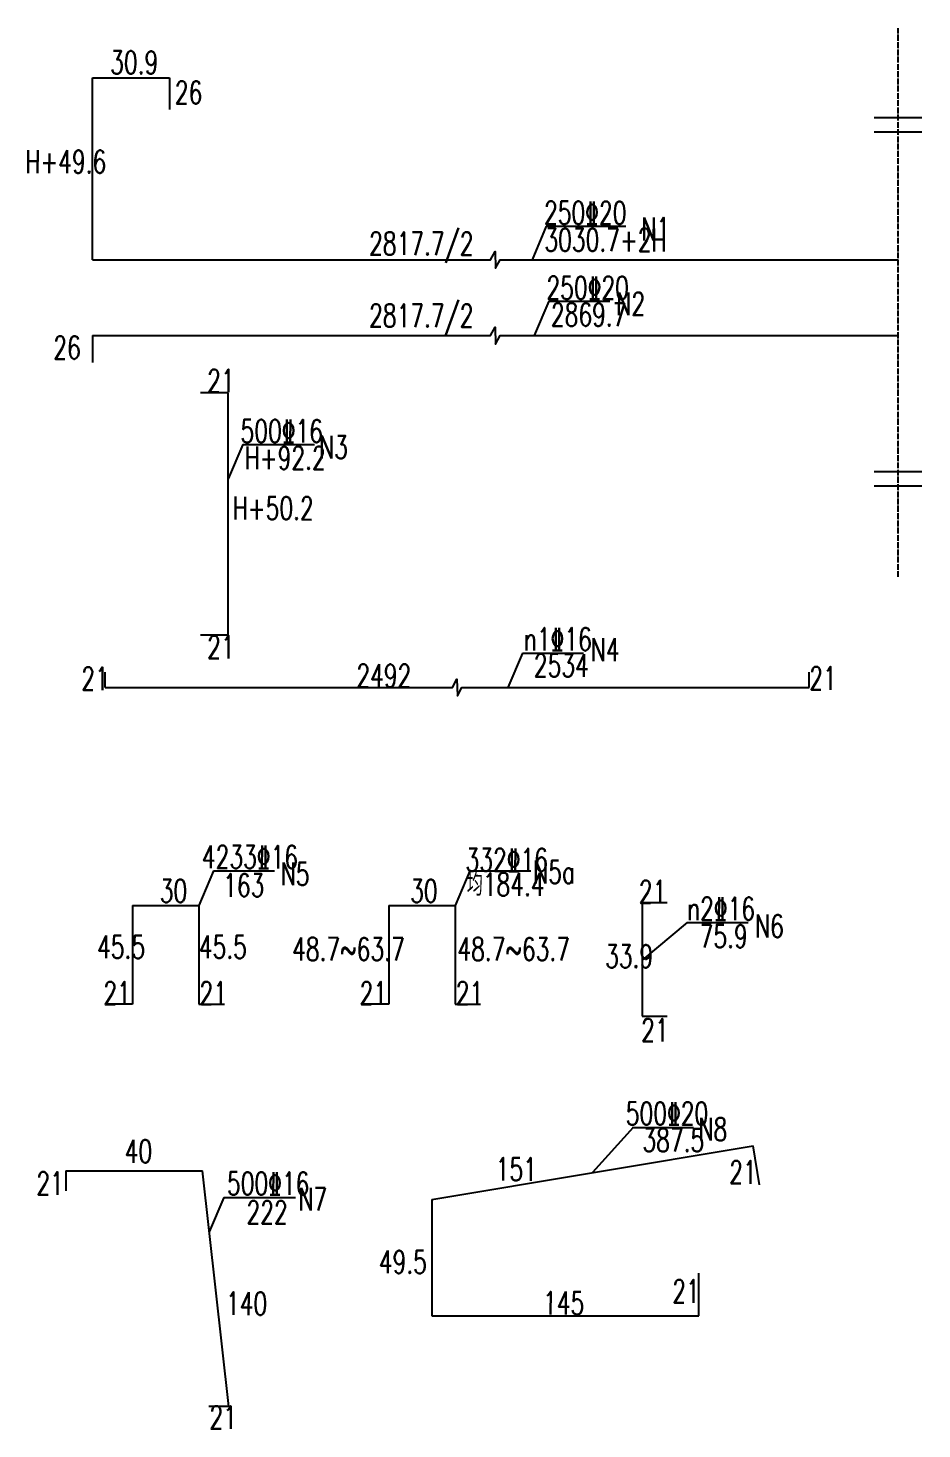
# Model space of a CAD drawing. Header units: millimetres. Extents: x -24222 to 32035, y -74604 to 14337.
# Drawn here: x 1643 to 2580, y -5908 to -4439 of the extents above; entities that cross this region are included whole.
import ezdxf

# ---------------------------------------------------------------- set-up
doc = ezdxf.new("R2010")
doc.units = ezdxf.units.MM
doc.header["$LTSCALE"] = 0.25
doc.header["$MEASUREMENT"] = 0
doc.linetypes.add('ACAD_ISO04W100', pattern=[30, 24, -3, 0, -3])
for name, color, linetype in [('中心线', 5, 'ACAD_ISO04W100'), ('文字', 7, 'Continuous'), ('标注', 7, 'Continuous'), ('钢筋', 1, 'Continuous')]:
    doc.layers.add(name, color=color, linetype=linetype)
doc.styles.get("Standard").update_dxf_attribs({"font": 'simplex1.shx', "width": 0.7, "bigfont": 'hztxt.shx'})

msp = doc.modelspace()

# ---------------------------------------------------------------- linework, layer by layer
at = {"layer": '中心线'}
msp.add_line((2555.177, -5014.826), (2555.177, -4439.053), dxfattribs=at)
at = {"layer": '文字'}
for p, q in [((2186.117, -4646.909), (2171.22, -4682.214)), ((2186.117, -4646.909), (2269.735, -4646.909)), ((2188.688, -4725.619), (2173.46, -4761.707)), ((2188.688, -4725.619), (2252.806, -4725.619)), ((1867.834, -4875.855), (1852.606, -4911.942)), ((1867.834, -4875.855), (1943.199, -4875.855)), ((2161.034, -5094.562), (2145.805, -5130.649)), ((2161.034, -5094.562), (2225.152, -5094.562)), ((1837.094, -5323.163), (1821.865, -5359.251)), ((1837.094, -5323.163), (1901.212, -5323.163)), ((2105.858, -5323.163), (2090.63, -5359.251)), ((2105.858, -5323.163), (2169.976, -5323.163)), ((2333.735, -5377.327), (2286.857, -5416.564)), ((2333.735, -5377.327), (2397.853, -5377.327)), ((2277.363, -5592.283), (2234.504, -5639.503)), ((2276.271, -5592.283), (2340.388, -5592.283)), ((1847.883, -5665.675), (1832.655, -5701.763)), ((1847.883, -5665.675), (1923.17, -5665.675))]:
    msp.add_line(p, q, dxfattribs=at)
at = {"layer": '标注'}
for p, q in [((2530.177, -4532.855), (2580.177, -4532.855)), ((2530.177, -4547.855), (2580.177, -4547.855)), ((2530.177, -4904.056), (2580.177, -4904.056)), ((2530.177, -4919.056), (2580.177, -4919.056))]:
    msp.add_line(p, q, dxfattribs=at)
at = {"layer": '钢筋'}
for p, q in [((1710.232, -4682.214), (1710.232, -4491.343)), ((1710.232, -4491.343), (1790.932, -4491.343)), ((1790.932, -4491.343), (1790.932, -4524.343)), ((1710.232, -4761.707), (1710.232, -4789.707)), ((1852.606, -4821.729), (1823.606, -4821.729)), ((1852.606, -5075.929), (1852.606, -4821.729)), ((1852.606, -5075.929), (1823.606, -5075.929)), ((1723.333, -5130.649), (1723.333, -5114.649)), ((2462.026, -5130.649), (2462.026, -5114.649)), ((1752.177, -5359.251), (1821.865, -5359.251)), ((1752.177, -5359.251), (1752.177, -5462.851)), ((1821.865, -5359.251), (1821.865, -5462.851)), ((2020.942, -5359.251), (2090.63, -5359.251)), ((2020.942, -5359.251), (2020.942, -5462.851)), ((2090.63, -5359.251), (2090.63, -5462.851)), ((2286.857, -5356.17), (2286.857, -5475.358)), ((2286.857, -5356.17), (2313.096, -5356.17)), ((1752.177, -5462.851), (1725.533, -5462.851)), ((1821.865, -5462.851), (1848.51, -5462.851)), ((2020.942, -5462.851), (1994.297, -5462.851)), ((2090.63, -5462.851), (2117.274, -5462.851)), ((2286.857, -5475.358), (2313.096, -5475.358)), ((2066.004, -5667.586), (2403.004, -5611.419)), ((2409.845, -5652.464), (2403.004, -5611.419)), ((1682.215, -5637.763), (1825.464, -5637.763)), ((1682.215, -5637.763), (1682.215, -5658.763)), ((1853.243, -5885.001), (1825.464, -5637.763)), ((2066.004, -5667.586), (2066.004, -5789.874)), ((2346.004, -5789.874), (2346.004, -5745.074)), ((2066.004, -5789.874), (2346.004, -5789.874)), ((1853.243, -5885.001), (1832.243, -5885.001))]:
    msp.add_line(p, q, dxfattribs=at)
for points in [[(1710.232, -4682.214), (2127.705, -4682.214), (2132.399, -4673.384), (2133.01, -4691.043), (2137.705, -4682.214), (2555.177, -4682.214)], [(1710.232, -4761.707), (2127.705, -4761.707), (2132.399, -4752.877), (2133.01, -4770.536), (2137.705, -4761.707), (2555.177, -4761.707)], [(1723.333, -5130.649), (2087.679, -5130.649), (2092.374, -5121.82), (2092.985, -5139.479), (2097.679, -5130.649), (2462.026, -5130.649)]]:
    msp.add_lwpolyline(points, dxfattribs=at)

# ---------------------------------------------------------------- texts
at = {"layer": '文字', "width": 0.7}
for s, p in [('30.9', (1728.758, -4487.082)), ('26', (1796.603, -4518.653)), ('H+49.6', (1639.697, -4591.132)), ('250%%13220', (2183.777, -4644.757)), ('N1', (2285.771, -4661.829)), ('2817.7/2', (2000.293, -4677.04)), ('3030.7+2H', (2184.207, -4673.115)), ('250%%13220', (2186.348, -4723.466)), ('N2', (2259.522, -4740.344)), ('2817.7/2', (2000.293, -4752.567)), ('2869.7', (2191.001, -4751.612)), ('26', (1669.101, -4786.239)), ('21', (1830.502, -4821.113)), ('500%%13216', (1865.494, -4873.702)), ('H+92.2', (1869.83, -4901.847)), ('N3', (1947.906, -4890.58)), ('H+50.2', (1857.218, -4954.57)), ('n1%%13216', (2162.565, -5091.993)), ('21', (1830.502, -5100.431)), ('N4', (2232.88, -5103.091)), ('2534', (2173.121, -5119.553)), ('21', (1698.479, -5133.376)), ('2492', (1986.929, -5130.284)), ('21', (2461.973, -5133.01)), ('4233%%13216', (1824.958, -5320.336)), ('332%%13216', (2101.453, -5323.462)), ('N5', (1907.678, -5338.176)), ('N5a', (2172.379, -5336.238)), ('30', (1780.7, -5356.102)), ('163', (1847.258, -5350.109)), ('30', (2043.393, -5356.102)), ('均184.4', (2102.759, -5349.076)), ('21', (2283.249, -5357.078)), ('n2%%13216', (2333.796, -5374.683)), ('N6', (2405.119, -5392.954)), ('45.5', (1715.014, -5414.741)), ('45.5', (1821.762, -5414.741)), ('75.9', (2346.959, -5403.554)), ('48.7~63.7', (1919.569, -5417.032)), ('48.7~63.7', (2092.905, -5417.032)), ('33.9', (2247.824, -5424.586)), ('21', (1721.573, -5463.322)), ('21', (1822.413, -5463.322)), ('21', (1990.337, -5463.322)), ('21', (2091.177, -5463.322)), ('21', (2285.648, -5502.098)), ('500%%13220', (2269.575, -5589.456)), ('N8', (2345.727, -5605.946)), ('387.5', (2287.024, -5617.349)), ('40', (1743.905, -5629.153)), ('151', (2133.089, -5647.928)), ('21', (2378.014, -5651.083)), ('21', (1651.308, -5662.789)), ('500%%13216', (1851.246, -5662.848)), ('N7', (1926.112, -5679.394)), ('222', (1871.755, -5693.132)), ('49.5', (2010.527, -5745.144)), ('21', (2318.311, -5775.929)), ('140', (1850.228, -5788.836)), ('145', (2182.808, -5788.338)), ('21', (1832.8, -5908.371))]:
    msp.add_text(s, height=24, rotation=359.897934, dxfattribs=at).set_placement(p)

doc.saveas('drawing.dxf')
